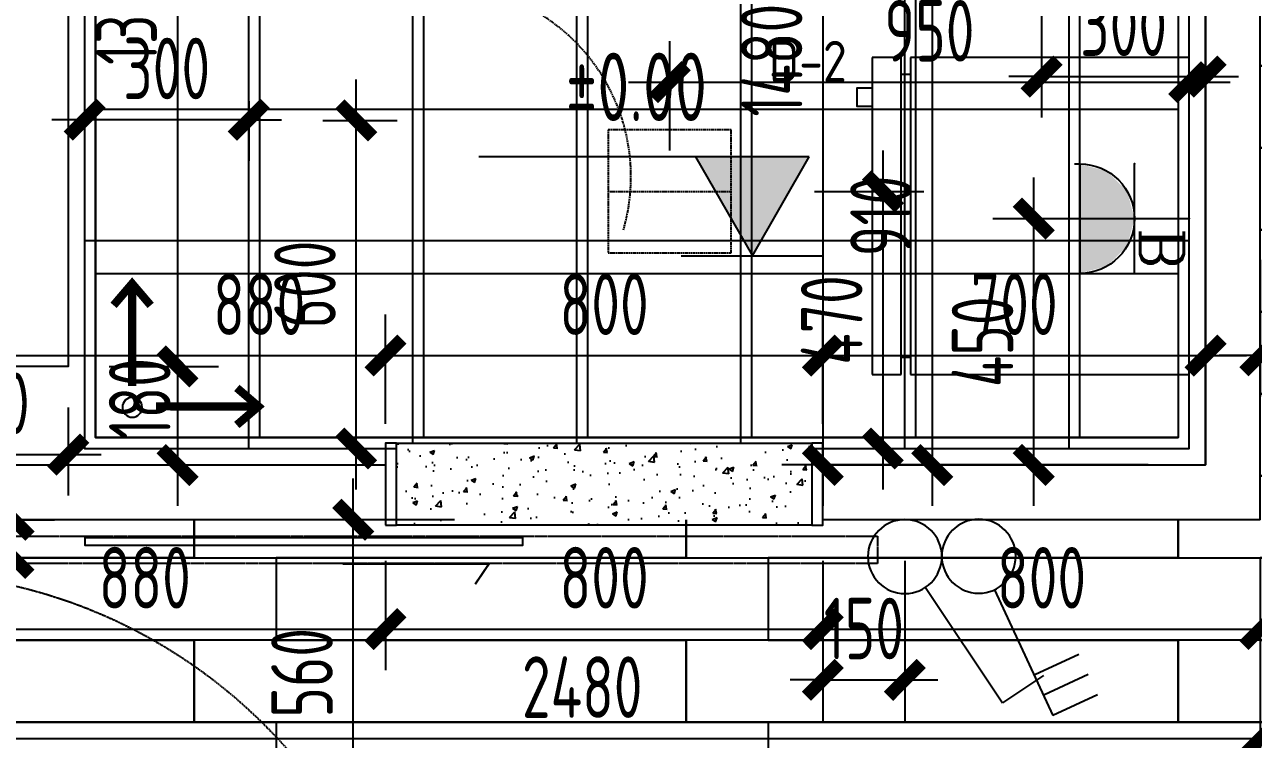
# Model space of a CAD drawing. Header units: millimetres. Extents: x 101598 to 258742, y -131098 to 15111.
# Drawn here: x 243435 to 245683, y -90212 to -88905 of the extents above; entities that cross this region are included whole.
import ezdxf
from ezdxf.enums import TextEntityAlignment as Align
from ezdxf.xclip import XClip

# ---------------------------------------------------------------- set-up
doc = ezdxf.new("R2010")
doc.units = ezdxf.units.MM
doc.header["$LTSCALE"] = 10
doc.header["$XCLIPFRAME"] = 2
for name, pattern in [('134H户型$0$DASH', [0.35, 0.25, -0.1]), ('DASH', [0.35, 0.25, -0.1]), ('HIDDEN2', [0.1875, 0.125, -0.0625])]:
    doc.linetypes.add(name, pattern=pattern)
doc.layers.get('DEFPOINTS').update_dxf_attribs({"color": 251})
for name, color, linetype in [('Z-C天-CEIL', 1, 'Continuous'), ('Z-C天-CEILITE', 2, 'DASH'), ('Z-C天-LITEDIM', 1, 'Continuous'), ('Z-E平-EQUIP-动力', 3, 'Continuous'), ('Z-E平-EQUIP-动力DIM', 1, 'Continuous'), ('Z-E平-EQUIP-照明', 3, 'Continuous'), ('Z-E平-EQUIP-照明DIM', 1, 'Continuous'), ('Z-E平-EQUIP-照明开关', 3, 'Continuous'), ('Z-F平-FLOOR2-HATCH', 8, 'Continuous'), ('Z-F平-FLOORDIM', 1, 'Continuous'), ('Z-P平-DOOR1', 2, 'Continuous'), ('Z-P平-FURN2', 2, 'Continuous'), ('Z-P平-WALL1', 5, 'Continuous'), ('Z-P平-WALL2', 2, 'Continuous'), ('Z-P平-WALLDIM', 1, 'Continuous'), ('家具', 8, 'Continuous')]:
    doc.layers.add(name, color=color, linetype=linetype)
doc.styles.add('_TCH_LABEL', font='COMPLEX', dxfattribs={"bigfont": 'GBCBIG'})
doc.styles.add('F-MARK', font='', dxfattribs={"width": 0.8})
doc.styles.add('MD(BLIP)', font='ARCHSTYL.SHX', dxfattribs={"bigfont": 'hza.shx'})
doc.styles.add('MD(DimT)', font='ARCHS.SHX', dxfattribs={"width": 0.8, "bigfont": 'hza.shx'})
doc.styles.add('MD(DimT)2', font='ARCHS.SHX', dxfattribs={"width": 0.8, "bigfont": 'hza.shx'})
doc.styles.get('F-MARK').set_extended_font_data('Century Gothic')
doc.dimstyles.new('MD-DIM_75', dxfattribs={"dimscale": 75, "dimtxt": 1.5, "dimasz": 0.8, "dimexe": 1, "dimexo": 1, "dimgap": 0.5, "dimtad": 1, "dimdec": 0, "dimzin": 0, "dimdsep": 46, "dimtxsty": 'MD(DimT)', "dimblk": 'ARCHTICK', "dimcen": 0.09, "dimdle": 1, "dimclrd": 1, "dimclre": 1, "dimclrt": 2, "dimadec": 0, "dimazin": 0, "dimtfac": 1, "dimtdec": 0, "dimtix": 1, "dimtmove": 2, "dimatfit": 3, "dimldrblk": 'ARCHTICK', "dimfxl": 8, "dimfxlon": 1, "dimtolj": 1, "dimtzin": 0, "dimarcsym": 0})

# ---------------------------------------------------------------- blocks, each defined once
blk = doc.blocks.new('_ArchTick')
at = {"color": 0, "linetype": 'ByBlock', "const_width": 0.4}
blk.add_lwpolyline([(-0.5, -0.5), (0.5, 0.5)], dxfattribs=at)
blk = doc.blocks.new('*D179')
at = {"layer": 'DEFPOINTS', "color": 0, "transparency": 16777216}
for p in [(243515.2, -88230.1), (243515.2, -89530.1), (243715.2, -89530.1)]:
    blk.add_point(p, dxfattribs=at)
at = {"layer": 'Z-P平-WALLDIM', "color": 1, "lineweight": -2, "transparency": 16777216}
for p, q in [((243715.2, -88155.1), (243715.2, -89605.1)), ((243590.2, -88230.1), (243790.2, -88230.1)), ((243590.2, -89530.1), (243790.2, -89530.1))]:
    blk.add_line(p, q, dxfattribs=at)
at = {"layer": 'Z-P平-WALLDIM', "color": 1, "lineweight": -2, "transparency": 16777216, "xscale": 60, "yscale": 60, "zscale": 60}
for p, rotation in [((243715.2, -88230.1), 90), ((243715.2, -89530.1), 270)]:
    blk.add_blockref('_ArchTick', p, dxfattribs=dict(at, rotation=rotation))
at = {"layer": 'Z-P平-WALLDIM', "color": 2, "transparency": 16777216, "insert": (243621.5, -88880.1), "char_height": 112.5, "attachment_point": 5, "rotation": 90, "style": 'MD(DimT)'}
blk.add_mtext('\\A1;1300', dxfattribs=at)
blk = doc.blocks.new('*D180')
at = {"layer": 'DEFPOINTS', "color": 0, "transparency": 16777216}
for p in [(243515.2, -89530.1), (243515.2, -89710.1), (243715.2, -89710.1)]:
    blk.add_point(p, dxfattribs=at)
at = {"layer": 'Z-P平-WALLDIM', "color": 1, "lineweight": -2, "transparency": 16777216}
for p, q in [((243715.2, -89455.1), (243715.2, -89785.1)), ((243590.2, -89530.1), (243790.2, -89530.1)), ((243590.2, -89710.1), (243790.2, -89710.1))]:
    blk.add_line(p, q, dxfattribs=at)
at = {"layer": 'Z-P平-WALLDIM', "color": 1, "lineweight": -2, "transparency": 16777216, "xscale": 60, "yscale": 60, "zscale": 60}
for p, rotation in [((243715.2, -89530.1), 90), ((243715.2, -89710.1), 270)]:
    blk.add_blockref('_ArchTick', p, dxfattribs=dict(at, rotation=rotation))
at = {"layer": 'Z-P平-WALLDIM', "color": 2, "transparency": 16777216, "insert": (243646.1, -89589), "char_height": 112.5, "attachment_point": 5, "rotation": 90, "style": 'MD(DimT)'}
blk.add_mtext('\\A1;180', dxfattribs=at)
blk = doc.blocks.new('*D181')
at = {"layer": 'DEFPOINTS', "color": 0, "transparency": 16777216}
for p in [(243215.2, -89530.1), (243515.2, -89530.1), (243515.2, -89691)]:
    blk.add_point(p, dxfattribs=at)
at = {"layer": 'Z-P平-WALLDIM', "color": 1, "lineweight": -2, "transparency": 16777216}
for p, q in [((243215.2, -89605.1), (243215.2, -89766)), ((243515.2, -89605.1), (243515.2, -89766)), ((243215.2, -89691), (243155.2, -89691)), ((243215.2, -89691), (243515.2, -89691)), ((243515.2, -89691), (243575.2, -89691))]:
    blk.add_line(p, q, dxfattribs=at)
at = {"layer": 'Z-P平-WALLDIM', "color": 1, "lineweight": -2, "transparency": 16777216, "xscale": 60, "yscale": 60, "zscale": 60}
blk.add_blockref('_ArchTick', (243215.2, -89691), dxfattribs=at)
at = {"layer": 'Z-P平-WALLDIM', "color": 1, "lineweight": -2, "transparency": 16777216, "xscale": 60, "yscale": 60, "zscale": 60, "rotation": 180}
blk.add_blockref('_ArchTick', (243515.2, -89691), dxfattribs=at)
at = {"layer": 'Z-P平-WALLDIM', "color": 2, "transparency": 16777216, "insert": (243365.2, -89597.3), "char_height": 112.5, "attachment_point": 5, "style": 'MD(DimT)'}
blk.add_mtext('\\A1;300', dxfattribs=at)
blk = doc.blocks.new('*D182')
at = {"layer": 'DEFPOINTS', "color": 0, "transparency": 16777216}
for p in [(244095.4, -89510.1), (243215.2, -89710.1), (244095.4, -89710.1)]:
    blk.add_point(p, dxfattribs=at)
at = {"layer": 'Z-P平-WALLDIM', "color": 1, "lineweight": -2, "transparency": 16777216}
for p, q in [((243215.2, -89635.1), (243215.2, -89435.1)), ((244095.4, -89635.1), (244095.4, -89435.1)), ((243140.2, -89510.1), (244170.4, -89510.1))]:
    blk.add_line(p, q, dxfattribs=at)
at = {"layer": 'Z-P平-WALLDIM', "color": 1, "lineweight": -2, "transparency": 16777216, "xscale": 60, "yscale": 60, "zscale": 60, "rotation": 180}
blk.add_blockref('_ArchTick', (243215.2, -89510.1), dxfattribs=at)
at = {"layer": 'Z-P平-WALLDIM', "color": 1, "lineweight": -2, "transparency": 16777216, "xscale": 60, "yscale": 60, "zscale": 60}
blk.add_blockref('_ArchTick', (244095.4, -89510.1), dxfattribs=at)
at = {"layer": 'Z-P平-WALLDIM', "color": 2, "transparency": 16777216, "insert": (243864.5, -89416.3), "char_height": 112.5, "attachment_point": 5, "style": 'MD(DimT)'}
blk.add_mtext('\\A1;880', dxfattribs=at)
blk = doc.blocks.new('*D183')
at = {"layer": 'DEFPOINTS', "color": 0, "transparency": 16777216}
for p in [(244895.4, -89510.1), (244095.4, -89710.1), (244895.4, -89710.1)]:
    blk.add_point(p, dxfattribs=at)
at = {"layer": 'Z-P平-WALLDIM', "color": 1, "lineweight": -2, "transparency": 16777216}
for p, q in [((244095.4, -89635.1), (244095.4, -89435.1)), ((244895.4, -89635.1), (244895.4, -89435.1)), ((244020.4, -89510.1), (244970.4, -89510.1))]:
    blk.add_line(p, q, dxfattribs=at)
at = {"layer": 'Z-P平-WALLDIM', "color": 1, "lineweight": -2, "transparency": 16777216, "xscale": 60, "yscale": 60, "zscale": 60, "rotation": 180}
blk.add_blockref('_ArchTick', (244095.4, -89510.1), dxfattribs=at)
at = {"layer": 'Z-P平-WALLDIM', "color": 1, "lineweight": -2, "transparency": 16777216, "xscale": 60, "yscale": 60, "zscale": 60}
blk.add_blockref('_ArchTick', (244895.4, -89510.1), dxfattribs=at)
at = {"layer": 'Z-P平-WALLDIM', "color": 2, "transparency": 16777216, "insert": (244495.4, -89416.3), "char_height": 112.5, "attachment_point": 5, "style": 'MD(DimT)'}
blk.add_mtext('\\A1;800', dxfattribs=at)
blk = doc.blocks.new('*D184')
at = {"layer": 'DEFPOINTS', "color": 0, "transparency": 16777216}
for p in [(245595.4, -89510.1), (244895.4, -89710.1), (245595.4, -89710.1)]:
    blk.add_point(p, dxfattribs=at)
at = {"layer": 'Z-P平-WALLDIM', "color": 1, "lineweight": -2, "transparency": 16777216}
for p, q in [((244895.4, -89635.1), (244895.4, -89435.1)), ((245595.4, -89635.1), (245595.4, -89435.1)), ((244820.4, -89510.1), (245670.4, -89510.1))]:
    blk.add_line(p, q, dxfattribs=at)
at = {"layer": 'Z-P平-WALLDIM', "color": 1, "lineweight": -2, "transparency": 16777216, "xscale": 60, "yscale": 60, "zscale": 60, "rotation": 180}
blk.add_blockref('_ArchTick', (244895.4, -89510.1), dxfattribs=at)
at = {"layer": 'Z-P平-WALLDIM', "color": 1, "lineweight": -2, "transparency": 16777216, "xscale": 60, "yscale": 60, "zscale": 60}
blk.add_blockref('_ArchTick', (245595.4, -89510.1), dxfattribs=at)
at = {"layer": 'Z-P平-WALLDIM', "color": 2, "transparency": 16777216, "insert": (245245.4, -89416.3), "char_height": 112.5, "attachment_point": 5, "style": 'MD(DimT)'}
blk.add_mtext('\\A1;700', dxfattribs=at)
blk = doc.blocks.new('*D186')
at = {"layer": 'DEFPOINTS', "color": 0, "transparency": 16777216}
for p in [(245295.4, -88800.1), (245095.4, -89710.1), (245295.4, -89710.1)]:
    blk.add_point(p, dxfattribs=at)
at = {"layer": 'Z-P平-WALLDIM', "color": 1, "lineweight": -2, "transparency": 16777216}
for p, q in [((245095.4, -88725.1), (245095.4, -89785.1)), ((245220.4, -88800.1), (245020.4, -88800.1)), ((245220.4, -89710.1), (245020.4, -89710.1))]:
    blk.add_line(p, q, dxfattribs=at)
at = {"layer": 'Z-P平-WALLDIM', "color": 1, "lineweight": -2, "transparency": 16777216, "xscale": 60, "yscale": 60, "zscale": 60}
for p, rotation in [((245095.4, -88800.1), 90), ((245095.4, -89710.1), 270)]:
    blk.add_blockref('_ArchTick', p, dxfattribs=dict(at, rotation=rotation))
at = {"layer": 'Z-P平-WALLDIM', "color": 2, "transparency": 16777216, "insert": (245001.7, -89255.1), "char_height": 112.5, "attachment_point": 5, "rotation": 90, "style": 'MD(DimT)'}
blk.add_mtext('\\A1;910', dxfattribs=at)
blk = doc.blocks.new('*D187')
at = {"layer": 'DEFPOINTS', "color": 0, "transparency": 16777216}
for p in [(245095.4, -88230.1), (244895.4, -89710.1), (245095.4, -89710.1)]:
    blk.add_point(p, dxfattribs=at)
at = {"layer": 'Z-P平-WALLDIM', "color": 1, "lineweight": -2, "transparency": 16777216}
for p, q in [((244895.4, -88155.1), (244895.4, -89785.1)), ((245020.4, -88230.1), (244820.4, -88230.1)), ((245020.4, -89710.1), (244820.4, -89710.1))]:
    blk.add_line(p, q, dxfattribs=at)
at = {"layer": 'Z-P平-WALLDIM', "color": 1, "lineweight": -2, "transparency": 16777216, "xscale": 60, "yscale": 60, "zscale": 60}
for p, rotation in [((244895.4, -88230.1), 90), ((244895.4, -89710.1), 270)]:
    blk.add_blockref('_ArchTick', p, dxfattribs=dict(at, rotation=rotation))
at = {"layer": 'Z-P平-WALLDIM', "color": 2, "transparency": 16777216, "insert": (244801.7, -88970.1), "char_height": 112.5, "attachment_point": 5, "rotation": 90, "style": 'MD(DimT)'}
blk.add_mtext('\\A1;1480', dxfattribs=at)
blk = doc.blocks.new('*D188')
at = {"layer": 'DEFPOINTS', "color": 0, "transparency": 16777216}
for p in [(245295.4, -88800.1), (245595.4, -88800.1), (245595.4, -89000.1)]:
    blk.add_point(p, dxfattribs=at)
at = {"layer": 'Z-P平-WALLDIM', "color": 1, "lineweight": -2, "transparency": 16777216}
for p, q in [((245295.4, -88875.1), (245295.4, -89075.1)), ((245595.4, -88875.1), (245595.4, -89075.1)), ((245295.4, -89000.1), (245235.4, -89000.1)), ((245295.4, -89000.1), (245595.4, -89000.1)), ((245595.4, -89000.1), (245655.4, -89000.1))]:
    blk.add_line(p, q, dxfattribs=at)
at = {"layer": 'Z-P平-WALLDIM', "color": 1, "lineweight": -2, "transparency": 16777216, "xscale": 60, "yscale": 60, "zscale": 60}
blk.add_blockref('_ArchTick', (245295.4, -89000.1), dxfattribs=at)
at = {"layer": 'Z-P平-WALLDIM', "color": 1, "lineweight": -2, "transparency": 16777216, "xscale": 60, "yscale": 60, "zscale": 60, "rotation": 180}
blk.add_blockref('_ArchTick', (245595.4, -89000.1), dxfattribs=at)
at = {"layer": 'Z-P平-WALLDIM', "color": 2, "transparency": 16777216, "insert": (245445.4, -88906.3), "char_height": 112.5, "attachment_point": 5, "style": 'MD(DimT)'}
blk.add_mtext('\\A1;300', dxfattribs=at)
blk = doc.blocks.new('*D189')
at = {"layer": 'DEFPOINTS', "color": 0, "transparency": 16777216}
for p in [(243215.2, -89810.1), (244095.4, -89810.1), (244095.4, -90010.1)]:
    blk.add_point(p, dxfattribs=at)
at = {"layer": 'Z-P平-WALLDIM', "color": 1, "lineweight": -2, "transparency": 16777216}
for p, q in [((243215.2, -89885.1), (243215.2, -90085.1)), ((244095.4, -89885.1), (244095.4, -90085.1)), ((243140.2, -90010.1), (244170.4, -90010.1))]:
    blk.add_line(p, q, dxfattribs=at)
at = {"layer": 'Z-P平-WALLDIM', "color": 1, "lineweight": -2, "transparency": 16777216, "xscale": 60, "yscale": 60, "zscale": 60, "rotation": 180}
blk.add_blockref('_ArchTick', (243215.2, -90010.1), dxfattribs=at)
at = {"layer": 'Z-P平-WALLDIM', "color": 1, "lineweight": -2, "transparency": 16777216, "xscale": 60, "yscale": 60, "zscale": 60}
blk.add_blockref('_ArchTick', (244095.4, -90010.1), dxfattribs=at)
at = {"layer": 'Z-P平-WALLDIM', "color": 2, "transparency": 16777216, "insert": (243655.3, -89916.3), "char_height": 112.5, "attachment_point": 5, "style": 'MD(DimT)'}
blk.add_mtext('\\A1;880', dxfattribs=at)
blk = doc.blocks.new('*D190')
at = {"layer": 'DEFPOINTS', "color": 0, "transparency": 16777216}
for p in [(244095.4, -89810.1), (244895.4, -89810.1), (244895.4, -90010.1)]:
    blk.add_point(p, dxfattribs=at)
at = {"layer": 'Z-P平-WALLDIM', "color": 1, "lineweight": -2, "transparency": 16777216}
for p, q in [((244095.4, -89885.1), (244095.4, -90085.1)), ((244895.4, -89885.1), (244895.4, -90085.1)), ((244020.4, -90010.1), (244970.4, -90010.1))]:
    blk.add_line(p, q, dxfattribs=at)
at = {"layer": 'Z-P平-WALLDIM', "color": 1, "lineweight": -2, "transparency": 16777216, "xscale": 60, "yscale": 60, "zscale": 60, "rotation": 180}
blk.add_blockref('_ArchTick', (244095.4, -90010.1), dxfattribs=at)
at = {"layer": 'Z-P平-WALLDIM', "color": 1, "lineweight": -2, "transparency": 16777216, "xscale": 60, "yscale": 60, "zscale": 60}
blk.add_blockref('_ArchTick', (244895.4, -90010.1), dxfattribs=at)
at = {"layer": 'Z-P平-WALLDIM', "color": 2, "transparency": 16777216, "insert": (244495.4, -89916.3), "char_height": 112.5, "attachment_point": 5, "style": 'MD(DimT)'}
blk.add_mtext('\\A1;800', dxfattribs=at)
blk = doc.blocks.new('*D191')
at = {"layer": 'DEFPOINTS', "color": 0, "transparency": 16777216}
for p in [(244895.4, -89810.1), (245695.4, -89810.1), (245695.4, -90010.1)]:
    blk.add_point(p, dxfattribs=at)
at = {"layer": 'Z-P平-WALLDIM', "color": 1, "lineweight": -2, "transparency": 16777216}
for p, q in [((244895.4, -89885.1), (244895.4, -90085.1)), ((245695.4, -89885.1), (245695.4, -90085.1)), ((244820.4, -90010.1), (245770.4, -90010.1))]:
    blk.add_line(p, q, dxfattribs=at)
at = {"layer": 'Z-P平-WALLDIM', "color": 1, "lineweight": -2, "transparency": 16777216, "xscale": 60, "yscale": 60, "zscale": 60, "rotation": 180}
blk.add_blockref('_ArchTick', (244895.4, -90010.1), dxfattribs=at)
at = {"layer": 'Z-P平-WALLDIM', "color": 1, "lineweight": -2, "transparency": 16777216, "xscale": 60, "yscale": 60, "zscale": 60}
blk.add_blockref('_ArchTick', (245695.4, -90010.1), dxfattribs=at)
at = {"layer": 'Z-P平-WALLDIM', "color": 2, "transparency": 16777216, "insert": (245295.4, -89916.3), "char_height": 112.5, "attachment_point": 5, "style": 'MD(DimT)'}
blk.add_mtext('\\A1;800', dxfattribs=at)
blk = doc.blocks.new('*D192')
at = {"layer": 'DEFPOINTS', "color": 0, "transparency": 16777216}
for p in [(243215.2, -90010.1), (245695.4, -90010.1), (245695.4, -90210.1)]:
    blk.add_point(p, dxfattribs=at)
at = {"layer": 'Z-P平-WALLDIM', "color": 1, "lineweight": -2, "transparency": 16777216}
for p, q in [((243215.2, -90085.1), (243215.2, -90285.1)), ((245695.4, -90085.1), (245695.4, -90285.1)), ((243140.2, -90210.1), (245770.4, -90210.1))]:
    blk.add_line(p, q, dxfattribs=at)
at = {"layer": 'Z-P平-WALLDIM', "color": 1, "lineweight": -2, "transparency": 16777216, "xscale": 60, "yscale": 60, "zscale": 60, "rotation": 180}
blk.add_blockref('_ArchTick', (243215.2, -90210.1), dxfattribs=at)
at = {"layer": 'Z-P平-WALLDIM', "color": 1, "lineweight": -2, "transparency": 16777216, "xscale": 60, "yscale": 60, "zscale": 60}
blk.add_blockref('_ArchTick', (245695.4, -90210.1), dxfattribs=at)
at = {"layer": 'Z-P平-WALLDIM', "color": 2, "transparency": 16777216, "insert": (244455.3, -90116.3), "char_height": 112.5, "attachment_point": 5, "style": 'MD(DimT)'}
blk.add_mtext('\\A1;2480', dxfattribs=at)
blk = doc.blocks.new('*D199')
at = {"layer": 'DEFPOINTS', "color": 0, "transparency": 16777216}
for p in [(243215.2, -89810.1), (243215.2, -89880.1), (243415.2, -89880.1)]:
    blk.add_point(p, dxfattribs=at)
at = {"layer": 'Z-P平-WALLDIM', "color": 1, "lineweight": -2, "transparency": 16777216}
for p, q in [((243415.2, -89810.1), (243415.2, -89750.1)), ((243290.2, -89810.1), (243490.2, -89810.1)), ((243415.2, -89810.1), (243415.2, -89880.1)), ((243290.2, -89880.1), (243490.2, -89880.1)), ((243415.2, -89880.1), (243415.2, -89940.1))]:
    blk.add_line(p, q, dxfattribs=at)
at = {"layer": 'Z-P平-WALLDIM', "color": 1, "lineweight": -2, "transparency": 16777216, "xscale": 60, "yscale": 60, "zscale": 60}
for p, rotation in [((243415.2, -89810.1), 270), ((243415.2, -89880.1), 90)]:
    blk.add_blockref('_ArchTick', p, dxfattribs=dict(at, rotation=rotation))
at = {"layer": 'Z-P平-WALLDIM', "color": 2, "transparency": 16777216, "insert": (243319.2, -89907), "char_height": 112.5, "attachment_point": 5, "rotation": 90, "style": 'MD(DimT)'}
blk.add_mtext('\\A1;70', dxfattribs=at)
blk = doc.blocks.new('*D200')
at = {"layer": 'DEFPOINTS', "color": 0, "transparency": 16777216}
for p in [(243215.2, -89880.1), (243215.2, -90880.1), (243415.2, -90880.1)]:
    blk.add_point(p, dxfattribs=at)
at = {"layer": 'Z-P平-WALLDIM', "color": 1, "lineweight": -2, "transparency": 16777216}
for p, q in [((243415.2, -89805.1), (243415.2, -90955.1)), ((243290.2, -89880.1), (243490.2, -89880.1)), ((243290.2, -90880.1), (243490.2, -90880.1))]:
    blk.add_line(p, q, dxfattribs=at)
at = {"layer": 'Z-P平-WALLDIM', "color": 1, "lineweight": -2, "transparency": 16777216, "xscale": 60, "yscale": 60, "zscale": 60}
for p, rotation in [((243415.2, -89880.1), 90), ((243415.2, -90880.1), 270)]:
    blk.add_blockref('_ArchTick', p, dxfattribs=dict(at, rotation=rotation))
at = {"layer": 'Z-P平-WALLDIM', "color": 2, "transparency": 16777216, "insert": (243321.5, -90380.1), "char_height": 112.5, "attachment_point": 5, "rotation": 90, "style": 'MD(DimT)'}
blk.add_mtext('\\A1;1000', dxfattribs=at)
blk = doc.blocks.new('A$C15CC0D62')
at = {"color": 3, "const_width": 15}
for points in [[(73.5, 231.1), (39.6, 270.7), (5.7, 231)], [(39.7, 83.5), (39.6, 270.7)], [(224.5, 5.7), (264.1, 39.6), (224.4, 73.5)], [(76.9, 39.6), (264.1, 39.6)]]:
    blk.add_lwpolyline(points, dxfattribs=at)
at = {"color": 3}
blk.add_circle((38, 39.8), 18.1, dxfattribs=at)
blk = doc.blocks.new('MD标高符号')
blk.add_hatch(color=256).paths.add_polyline_path([(1.389, 2.406), (-1.389, 2.406), (0, 0)])
blk.add_line((-1.736, 0), (1.736, 0))
blk.add_lwpolyline([(1.389, 2.406), (-6.67, 2.406)])
blk.add_lwpolyline([(1.389, 2.406), (-1.389, 2.406), (0, 0)], close=True)
at = {"style": 'F-MARK', "width": 0.8}
blk.add_attdef('LEVEL', text='', height=2.5, dxfattribs=at).set_placement((0, 3.285), align=Align.CENTER)
blk = doc.blocks.new('*D242')
at = {"layer": 'DEFPOINTS', "color": 0, "transparency": 16777216}
for p in [(243905.7, -89080.1), (244041.9, -89080.1), (243905.7, -89680.1)]:
    blk.add_point(p, dxfattribs=at)
at = {"layer": 'Z-F平-FLOORDIM', "color": 1, "lineweight": -2, "transparency": 16777216}
for p, q in [((244041.9, -89755.1), (244041.9, -89005.1)), ((243980.7, -89080.1), (244116.9, -89080.1)), ((243980.7, -89680.1), (244116.9, -89680.1))]:
    blk.add_line(p, q, dxfattribs=at)
at = {"layer": 'Z-F平-FLOORDIM', "color": 1, "lineweight": -2, "transparency": 16777216, "xscale": 60, "yscale": 60, "zscale": 60}
for p, rotation in [((244041.9, -89080.1), 90), ((244041.9, -89680.1), 270)]:
    blk.add_blockref('_ArchTick', p, dxfattribs=dict(at, rotation=rotation))
at = {"layer": 'Z-F平-FLOORDIM', "color": 2, "transparency": 16777216, "insert": (243948.2, -89380.1), "char_height": 112.5, "attachment_point": 5, "rotation": 90, "style": 'MD(DimT)'}
blk.add_mtext('\\A1;600', dxfattribs=at)
blk = doc.blocks.new('*D243')
at = {"layer": 'DEFPOINTS', "color": 0, "transparency": 16777216}
for p in [(243545.2, -88970.1), (243845.3, -88970.1), (243545.2, -89078.9)]:
    blk.add_point(p, dxfattribs=at)
at = {"layer": 'Z-F平-FLOORDIM', "color": 1, "lineweight": -2, "transparency": 16777216}
for p, q in [((243545.2, -89045.1), (243545.2, -89153.9)), ((243845.3, -89045.1), (243845.3, -89153.9)), ((243545.2, -89078.9), (243485.2, -89078.9)), ((243845.3, -89078.9), (243545.2, -89078.9)), ((243845.3, -89078.9), (243905.3, -89078.9))]:
    blk.add_line(p, q, dxfattribs=at)
at = {"layer": 'Z-F平-FLOORDIM', "color": 1, "lineweight": -2, "transparency": 16777216, "xscale": 60, "yscale": 60, "zscale": 60}
blk.add_blockref('_ArchTick', (243545.2, -89078.9), dxfattribs=at)
at = {"layer": 'Z-F平-FLOORDIM', "color": 1, "lineweight": -2, "transparency": 16777216, "xscale": 60, "yscale": 60, "zscale": 60, "rotation": 180}
blk.add_blockref('_ArchTick', (243845.3, -89078.9), dxfattribs=at)
at = {"layer": 'Z-F平-FLOORDIM', "color": 2, "transparency": 16777216, "insert": (243695.3, -88985.2), "char_height": 112.5, "attachment_point": 5, "style": 'MD(DimT)'}
blk.add_mtext('\\A1;300', dxfattribs=at)
blk = doc.blocks.new('*D248')
at = {"layer": 'DEFPOINTS', "color": 0, "transparency": 16777216}
for p in [(245565.4, -89010.1), (244615.2, -89210), (245565.4, -89380.1)]:
    blk.add_point(p, dxfattribs=at)
at = {"layer": 'Z-C天-LITEDIM', "color": 1, "lineweight": -2, "transparency": 16777216}
for p, q in [((244615.2, -89135), (244615.2, -88935.1)), ((245565.4, -89305.1), (245565.4, -88935.1)), ((244540.2, -89010.1), (245640.4, -89010.1))]:
    blk.add_line(p, q, dxfattribs=at)
at = {"layer": 'Z-C天-LITEDIM', "color": 1, "lineweight": -2, "transparency": 16777216, "xscale": 60, "yscale": 60, "zscale": 60, "rotation": 180}
blk.add_blockref('_ArchTick', (244615.2, -89010.1), dxfattribs=at)
at = {"layer": 'Z-C天-LITEDIM', "color": 1, "lineweight": -2, "transparency": 16777216, "xscale": 60, "yscale": 60, "zscale": 60}
blk.add_blockref('_ArchTick', (245565.4, -89010.1), dxfattribs=at)
at = {"layer": 'Z-C天-LITEDIM', "color": 2, "transparency": 16777216, "insert": (245090.3, -88916.3), "char_height": 112.5, "attachment_point": 5, "style": 'MD(DimT)'}
blk.add_mtext('\\A1;950', dxfattribs=at)
blk = doc.blocks.new('*D249')
at = {"layer": 'DEFPOINTS', "color": 0, "transparency": 16777216}
for p in [(244805.2, -89210.1), (244805.2, -89680.1), (245005.2, -89680.1)]:
    blk.add_point(p, dxfattribs=at)
at = {"layer": 'Z-C天-LITEDIM', "color": 1, "lineweight": -2, "transparency": 16777216}
for p, q in [((245005.2, -89135.1), (245005.2, -89755.1)), ((244880.2, -89210.1), (245080.2, -89210.1)), ((244880.2, -89680.1), (245080.2, -89680.1))]:
    blk.add_line(p, q, dxfattribs=at)
at = {"layer": 'Z-C天-LITEDIM', "color": 1, "lineweight": -2, "transparency": 16777216, "xscale": 60, "yscale": 60, "zscale": 60}
for p, rotation in [((245005.2, -89210.1), 90), ((245005.2, -89680.1), 270)]:
    blk.add_blockref('_ArchTick', p, dxfattribs=dict(at, rotation=rotation))
at = {"layer": 'Z-C天-LITEDIM', "color": 2, "transparency": 16777216, "insert": (244911.5, -89445.1), "char_height": 112.5, "attachment_point": 5, "rotation": 90, "style": 'MD(DimT)'}
blk.add_mtext('\\A1;470', dxfattribs=at)
blk = doc.blocks.new('*D258')
at = {"layer": 'DEFPOINTS', "color": 0, "transparency": 16777216}
for p in [(245281.1, -89259.8), (245565.4, -89259.8), (245565.4, -89710.1)]:
    blk.add_point(p, dxfattribs=at)
at = {"layer": 'Z-E平-EQUIP-动力DIM', "color": 1, "lineweight": -2, "transparency": 16777216}
for p, q in [((245281.1, -89785.1), (245281.1, -89184.8)), ((245490.4, -89259.8), (245206.1, -89259.8)), ((245490.4, -89710.1), (245206.1, -89710.1))]:
    blk.add_line(p, q, dxfattribs=at)
at = {"layer": 'Z-E平-EQUIP-动力DIM', "color": 1, "lineweight": -2, "transparency": 16777216, "xscale": 60, "yscale": 60, "zscale": 60}
for p, rotation in [((245281.1, -89259.8), 90), ((245281.1, -89710.1), 270)]:
    blk.add_blockref('_ArchTick', p, dxfattribs=dict(at, rotation=rotation))
at = {"layer": 'Z-E平-EQUIP-动力DIM', "color": 2, "transparency": 16777216, "insert": (245187.4, -89484.9), "char_height": 112.5, "attachment_point": 5, "rotation": 90, "style": 'MD(DimT)'}
blk.add_mtext('\\A1;450', dxfattribs=at)
blk = doc.blocks.new('插座墙身')
for p, q in [((-1.333, 2.8), (-1.333, 2.667)), ((1.333, 2.8), (1.333, 2.667)), ((-1.333, 2.667), (1.333, 2.667)), ((1.333, 1.333), (-1.333, 1.333)), ((0, 1.333), (0, 0))]:
    blk.add_line(p, q)
blk.add_arc((0, 2.667), 1.333, 180, 0)
for points in [[(1.155, 2), (-1.155, 2), (1.333, 2.667), (-1.333, 2.667)], [(0.667, 1.512), (-0.667, 1.512), (1.155, 2), (-1.155, 2)], [(0, 1.333), (0, 1.333), (0.667, 1.512), (-0.667, 1.512)]]:
    blk.add_solid(points)
at = {"layer": 'Z-E平-EQUIP-照明'}
for p in [(-1.333, 1.333), (1.333, 1.333), (0, 0)]:
    blk.add_point(p, dxfattribs=at)
at = {"layer": 'Z-E平-EQUIP-照明', "style": '_TCH_LABEL', "flags": 8}
blk.add_attdef('$TEXT$', text='', height=1.067, dxfattribs=at).set_placement((0.726, 0.667), align=Align.MIDDLE_CENTER)
at = {"layer": 'Z-E平-EQUIP-照明', "style": '_TCH_LABEL', "flags": 9}
blk.add_attdef('A', (0, 0), '', height=0.0000533, dxfattribs=at)
blk = doc.blocks.new('*U143')
at = {"layer": 'Z-E平-EQUIP-动力'}
ref = blk.add_blockref('插座墙身', (3837.457, 800.647), dxfattribs=dict(at, xscale=1.000025000625016, yscale=1.000025000625016, zscale=1.000025000625016))
ref.add_attrib('$TEXT$', 'B', dxfattribs={"layer": '0', "color": 2, "height": 1.067, "style": '_TCH_LABEL'}).set_placement((3838.183, 801.313), align=Align.MIDDLE_CENTER)
blk = doc.blocks.new('A$C5145194D')
at = {"linetype": 'Continuous'}
for p, q in [((10, 754.9), (10, 814)), ((13.3, 754.9), (13.3, 814)), ((46.1, 761.5), (46.1, 807.4)), ((46.1, 807.4), (50, 807.4)), ((93.9, 807.4), (90, 807.4)), ((93.9, 761.5), (93.9, 807.4)), ((126.7, 754.9), (126.7, 814)), ((130, 754.9), (130, 814)), ((140, 784.4), (0, 784.4)), ((46.1, 761.5), (50, 761.5)), ((93.9, 761.5), (90, 761.5))]:
    blk.add_line(p, q, dxfattribs=at)
blk.add_lwpolyline([(50, 0), (90, 0), (90, 903), (50, 903)], close=True)
at = {"color": 8, "linetype": 'HIDDEN2'}
blk.add_arc((44.4, -14.8), 918.9, 1.0146, 87.1563, dxfattribs=at)
at = {"linetype": 'Continuous'}
for centre, start, end in [((-56.8, 576.5), 65.3581, 74.2926), ((196.8, 576.5), 105.7074, 114.6419), ((-56.8, 992.4), 285.7074, 294.6419), ((196.8, 992.4), 245.3581, 254.2926)]:
    blk.add_arc(centre, 246.7, start, end, dxfattribs=at)
blk = doc.blocks.new('冰箱')
for p, q in [((-579.5, 527), (-579.5, 580)), ((-579.5, 580), (0, 580)), ((0, 580), (0, 527)), ((0, 527), (-579.5, 527)), ((-548.6, 509.6), (-548.6, 527)), ((-30.9, 509.6), (-30.9, 527)), ((-579.5, 0), (-579.5, 509.6)), ((-579.5, 509.6), (0, 509.6)), ((0, 509.6), (0, 0)), ((0, 0), (-579.5, 0))]:
    blk.add_line(p, q)
blk.add_lwpolyline([(-489.8, 580), (-489.8, 607.1), (-524.3, 607.1), (-524.3, 580)], close=True)
blk = doc.blocks.new('134H户型$0$sanliandankongqiaoban')
at = {"color": 3}
for p, q in [((0.746, 0.506), (3.545, 2.404)), ((4.22, 1.409), (3.545, 2.404)), ((3.77, 1.104), (3.107, 2.081)), ((3.321, 0.799), (2.658, 1.777))]:
    blk.add_line(p, q, dxfattribs=at)
blk.add_circle((0, 0), 0.902, dxfattribs=at)
blk.add_circle((0, 0), 0.902, dxfattribs=at)
blk = doc.blocks.new('*U316')
at = {"color": 2}
blk.add_blockref('134H户型$0$sanliandankongqiaoban', (0, 0), dxfattribs=at)
blk = doc.blocks.new('*D319')
at = {"layer": 'DEFPOINTS', "color": 0, "transparency": 16777216}
for p in [(244895.4, -89810.1), (245045.4, -89810.1), (245045.4, -90102.9, 0)]:
    blk.add_point(p, dxfattribs=at)
at = {"layer": 'Z-E平-EQUIP-照明DIM', "color": 1, "lineweight": -2, "transparency": 16777216}
for p, q in [((244895.4, -89885.1, 0), (244895.4, -90177.9, 0)), ((245045.4, -89885.1, 0), (245045.4, -90177.9, 0)), ((244895.4, -90102.9, 0), (244835.4, -90102.9, 0)), ((244895.4, -90102.9, 0), (245045.4, -90102.9, 0)), ((245045.4, -90102.9, 0), (245105.4, -90102.9, 0))]:
    blk.add_line(p, q, dxfattribs=at)
at = {"layer": 'Z-E平-EQUIP-照明DIM', "color": 1, "lineweight": -2, "transparency": 16777216, "xscale": 60, "yscale": 60, "zscale": 60}
blk.add_blockref('_ArchTick', (244895.4, -90102.9, 0), dxfattribs=at)
at = {"layer": 'Z-E平-EQUIP-照明DIM', "color": 1, "lineweight": -2, "transparency": 16777216, "xscale": 60, "yscale": 60, "zscale": 60, "rotation": 180}
blk.add_blockref('_ArchTick', (245045.4, -90102.9, 0), dxfattribs=at)
at = {"layer": 'Z-E平-EQUIP-照明DIM', "color": 2, "transparency": 16777216, "insert": (244970.4, -90009.1, 0), "char_height": 112.5, "attachment_point": 5, "style": 'MD(DimT)'}
blk.add_mtext('\\A1;150', dxfattribs=at)
blk = doc.blocks.new('134H户型$0$danliandankongqiaoban')
at = {"color": 3}
for p in [(0.746, 0.506), (4.22, 1.409)]:
    blk.add_line(p, (3.545, 2.404), dxfattribs=at)
blk.add_circle((0, 0), 0.902, dxfattribs=at)
blk = doc.blocks.new('*U266')
at = {"color": 2}
blk.add_blockref('134H户型$0$danliandankongqiaoban', (0, 0), dxfattribs=at)
blk = doc.blocks.new('A$C076F60D2')
at = {"color": 8}
blk.add_line((600, -150), (600, 0), dxfattribs=at)
for points in [[(0, -900), (150, -900), (150, 0), (0, 0)], [(300, -900), (450, -900), (450, 0), (300, 0)]]:
    blk.add_lwpolyline(points, close=True, dxfattribs=at)
for points in [[(300, -900), (300, -150), (150, -150), (150, -900)], [(600, -900), (600, -150), (450, -150), (450, -900)]]:
    blk.add_lwpolyline(points, dxfattribs=at)
blk = doc.blocks.new('A$C57FE0F12')
at = {"color": 8}
for p, q in [((5530.4, 500), (5380.4, 500)), ((6430.4, 500), (6280.4, 500)), ((7330.4, 500), (7180.4, 500))]:
    blk.add_line(p, q, dxfattribs=at)
for points in [[(8080.4, 1700), (8080.4, 1850), (7180.4, 1850), (7180.4, 1700)], [(8080.4, 1400), (8080.4, 1550), (7180.4, 1550), (7180.4, 1400)], [(8080.4, 1100), (8080.4, 1250), (7180.4, 1250), (7180.4, 1100)], [(5380.4, 800), (5380.4, 950), (4480.4, 950), (4480.4, 800)], [(6280.4, 800), (6280.4, 950), (5380.4, 950), (5380.4, 800)], [(7180.4, 800), (7180.4, 950), (6280.4, 950), (6280.4, 800)], [(8080.4, 800), (8080.4, 950), (7180.4, 950), (7180.4, 800)], [(5380.4, 500), (5380.4, 650), (4480.4, 650), (4480.4, 500)], [(6280.4, 500), (6280.4, 650), (5380.4, 650), (5380.4, 500)], [(7180.4, 500), (7180.4, 650), (6280.4, 650), (6280.4, 500)], [(8080.4, 500), (8080.4, 650), (7180.4, 650), (7180.4, 500)]]:
    blk.add_lwpolyline(points, close=True, dxfattribs=at)
for points in [[(5380.4, 800), (4630.4, 800), (4630.4, 650), (5380.4, 650)], [(6280.4, 800), (5530.4, 800), (5530.4, 650), (6280.4, 650)], [(7180.4, 800), (6430.4, 800), (6430.4, 650), (7180.4, 650)], [(5380.4, 500), (4630.4, 500), (4630.4, 350), (5380.4, 350)], [(6280.4, 500), (5530.4, 500), (5530.4, 350), (6280.4, 350)], [(7180.4, 500), (6430.4, 500), (6430.4, 350), (7180.4, 350)]]:
    blk.add_lwpolyline(points, dxfattribs=at)
at = {"rotation": 90}
for p in [(7180.4, 1700), (7180.4, 1100), (4480.4, 500), (5380.4, 500), (6280.4, 500), (7180.4, 500), (4480.4, -100), (5380.4, -100), (6280.4, -100), (7180.4, -100)]:
    blk.add_blockref('A$C076F60D2', p, dxfattribs=at)
blk = doc.blocks.new('*D333')
at = {"layer": 'DEFPOINTS', "color": 0, "transparency": 16777216}
for p in [(245695.4, -89260), (246345.3, -89260, 0), (245695.4, -89509.7)]:
    blk.add_point(p, dxfattribs=at)
at = {"layer": 'Z-C天-LITEDIM', "color": 1, "lineweight": -2, "transparency": 16777216}
for p, q in [((245695.4, -89335), (245695.4, -89584.7)), ((246345.3, -89335), (246345.3, -89584.7)), ((246420.3, -89509.7), (245620.4, -89509.7))]:
    blk.add_line(p, q, dxfattribs=at)
at = {"layer": 'Z-C天-LITEDIM', "color": 1, "lineweight": -2, "transparency": 16777216, "xscale": 60, "yscale": 60, "zscale": 60}
for p, rotation in [((245695.4, -89509.7), 179.9999999998858), ((246345.3, -89509.7), 359.9999999998858)]:
    blk.add_blockref('_ArchTick', p, dxfattribs=dict(at, rotation=rotation))
at = {"layer": 'Z-C天-LITEDIM', "color": 2, "transparency": 16777216, "insert": (246020.3, -89416), "char_height": 112.5, "attachment_point": 5, "style": 'MD(DimT)'}
blk.add_mtext('\\A1;650', dxfattribs=at)
blk = doc.blocks.new('*D414')
at = {"layer": 'DEFPOINTS', "color": 0, "transparency": 16777216}
for p in [(244036.5, -89810.1), (244296.5, -89810.1), (244296.5, -90370.1)]:
    blk.add_point(p, dxfattribs=at)
at = {"layer": 'Z-C天-LITEDIM', "color": 1, "lineweight": -2, "transparency": 16777216}
for p, q in [((244036.5, -90445.1), (244036.5, -89735.1)), ((244221.5, -89810.1), (243961.5, -89810.1)), ((244221.5, -90370.1), (243961.5, -90370.1))]:
    blk.add_line(p, q, dxfattribs=at)
at = {"layer": 'Z-C天-LITEDIM', "color": 1, "lineweight": -2, "transparency": 16777216, "xscale": 60, "yscale": 60, "zscale": 60}
for p, rotation in [((244036.5, -89810.1), 90), ((244036.5, -90370.1), 270)]:
    blk.add_blockref('_ArchTick', p, dxfattribs=dict(at, rotation=rotation))
at = {"layer": 'Z-C天-LITEDIM', "color": 2, "transparency": 16777216, "insert": (243942.8, -90090.1), "char_height": 112.5, "attachment_point": 5, "rotation": 90, "style": 'MD(DimT)'}
blk.add_mtext('\\A1;560', dxfattribs=at)
blk = doc.blocks.new('A$C0BB144CB')
at = {"color": 8}
blk.add_line((37.5, 150), (262.5, 150), dxfattribs=at)
for points in [[(0, 300), (0, 0), (300, 0), (300, 300)], [(37.5, 262.5), (37.5, 37.5), (262.5, 37.5), (262.5, 262.5)]]:
    blk.add_lwpolyline(points, close=True)

msp = doc.modelspace()

# ---------------------------------------------------------------- hatches: boundary and pattern name
at = {"layer": 'Z-C天-CEIL'}
h = msp.add_hatch(dxfattribs=at)
h.set_pattern_fill('_USER', color=8, scale=300, double=1, pattern_type=0)
h.set_pattern_definition([(0, (243565.25, -89660.05), (0, 300), []), (90, (243565.25, -89660.05), (-300, 2e-14), [])])
h.paths.add_polyline_path([(243565.2, -88630.1), (245245.4, -88630.1), (245245.4, -88880.1), (245545.4, -88880.1), (245545.4, -89660.1), (243565.2, -89660.1)])
at = {"layer": 'Z-F平-FLOOR2-HATCH'}
h = msp.add_hatch(dxfattribs=at)
h.set_pattern_fill('YY-300X600', color=256, angle=90, pattern_type=2)
h.set_pattern_definition([(180, (243545.25, -89300.05), (-7e-14, -600), []), (90, (243545.25, -89900.05), (-300, 2e-14), []), (180, (243545.25, -89900.05), (-7e-14, -600), []), (90, (243245.25, -89900.05), (-300, 2e-14), [])])
h.paths.add_polyline_path([(245565.3, -88860.1), (245265.4, -88860.1), (245265.4, -88260.1), (243545.2, -88260.1), (243545.2, -89680.1), (244095.4, -89680.1), (244095.4, -89670.1), (244115.4, -89670.1), (244875.3, -89670.1), (244875.3, -89670.1), (244895.3, -89670.1), (244895.3, -89680.1), (245565.4, -89680.1)])
h = msp.add_hatch(dxfattribs=at)
h.set_pattern_fill('AR-CONC', color=8, scale=0.5, style=0)
h.set_pattern_definition([(50, (-6e-06, 220), (91.092334, -7.969543), [9.525, -104.775]), (355, (-6e-06, 220), (-17.62171, 95.528423), [7.62, -83.820292]), (100.451445, (7.59, 219.34), (73.470624, 87.558876), [8.095004, -89.045122]), (46.1842, (-6e-06, 245.4), (135.53952, -21.021164), [14.2875, -157.1625]), (96.63556, (11.3, 243.65), (118.70207, 123.71306), [12.14251, -133.567804]), (351.18415, (-6e-06, 245.4), (118.70207, 123.71306), [11.42998, -125.729866]), (21, (12.7, 239.05), (75.807196, -51.1326), [9.525, -104.775]), (326, (12.7, 239.05), (30.901014, 92.093983), [7.62, -83.82]), (71.451445, (19.02, 234.79), (106.70821, 40.961384), [8.095004, -89.04497]), (37.5, (-6e-06, 220), (1.5443016, 42.2775194), [0, -82.804, 0, -85.09, 0, -84.1375]), (7.5, (-6e-06, 220), (33.409831, 50.0902874), [0, -48.514, 0, -80.899, 0, -32.0675]), (327.5, (-28.32, 220), (67.7952976, -2.864372), [0, -31.75, 0, -99.06, 0, -131.445]), (317.5, (-41.02, 220), (74.064591, 12.713246), [0, -41.275, 0, -65.786, 0, -93.345])])
h.paths.add_polyline_path([(244875.3, -89670.1), (244115.4, -89670.1), (244115.4, -89820.1), (244875.3, -89820.1)])

# ---------------------------------------------------------------- linework, layer by layer
at = {"layer": 'Z-C天-CEIL'}
for points in [[(243565.2, -88630.1), (245245.4, -88630.1), (245245.4, -88880.1), (245545.4, -88880.1), (245545.4, -89660.1), (243565.2, -89660.1)], [(244115.4, -89670.1), (244875.3, -89670.1), (244875.3, -89820.1), (244115.4, -89820.1)]]:
    msp.add_lwpolyline(points, close=True, dxfattribs=at)
at = {"layer": 'Z-C天-CEIL', "color": 8, "linetype": 'HIDDEN2'}
msp.add_lwpolyline([(243265.2, -89840.1), (244995.4, -89840.1), (244995.4, -89890.1), (243265.2, -89890.1)], close=True, dxfattribs=at)
at = {"layer": 'Z-E平-EQUIP-照明', "color": 8, "linetype": '134H户型$0$DASH'}
msp.add_arc((244195.1, -89183.1), 349.3, 343.8879, 59.9597, dxfattribs=at)
at = {"layer": 'Z-F平-FLOOR2-HATCH', "color": 1}
msp.add_lwpolyline([(244115.4, -89670.1), (244875.3, -89670.1), (244875.3, -89820.1), (244115.4, -89820.1)], close=True, dxfattribs=at)
at = {"layer": 'Z-P平-DOOR1', "elevation": 0}
msp.add_lwpolyline([(243546.3, -89842.6), (244346.3, -89842.6), (244346.3, -89857.6), (243546.3, -89857.6)], close=True, dxfattribs=at)
at = {"layer": 'Z-P平-DOOR1', "const_width": 4, "elevation": 0}
msp.add_lwpolyline([(244017.3, -89890.8), (244284.8, -89890.8), (244259.5, -89928.1)], dxfattribs=at)
at = {"layer": 'Z-P平-WALL1'}
msp.add_lwpolyline([(245695.4, -89810.1), (244895.4, -89810.1), (244895.4, -89710.1), (245595.4, -89710.1), (245595.4, -88230.1), (243515.2, -88230.1), (243515.2, -89530.1), (243215.2, -89530.1), (243215.2, -89710.1), (244095.4, -89710.1), (244095.4, -89810.1), (243215.2, -89810.1), (243215.2, -89880.1), (243015.2, -89880.1), (243015.2, -89730.1), (243015.2, -89530.1), (243015.2, -89430.1), (243215.2, -89430.1), (243415.2, -89430.1), (243415.2, -88230.1), (243215.2, -88230.1)], dxfattribs=at)
at = {"layer": 'Z-P平-WALL2'}
for points in [[(244895.4, -89710.1), (244895.4, -89680.1), (245565.4, -89680.1), (245565.4, -88860.1), (245265.4, -88860.1), (245265.4, -88260.1), (243545.2, -88260.1), (243545.2, -89680.1), (244095.4, -89680.1), (244095.4, -89710.1)], [(244875.3, -89820.1), (244895.3, -89820.1), (244895.3, -89670.1), (244875.3, -89670.1), (244875.3, -89820.1)]]:
    msp.add_lwpolyline(points, dxfattribs=at)
msp.add_lwpolyline([(244095.4, -89820.1), (244115.4, -89820.1), (244115.4, -89670.1), (244095.4, -89670.1)], close=True, dxfattribs=at)
at = {"layer": '家具'}
msp.add_line((245595.4, -88230.1), (245595.4, -89710.1), dxfattribs=at)

# ---------------------------------------------------------------- block references
at = {"layer": 'Z-C天-CEILITE'}
msp.add_blockref('A$C0BB144CB', (244465.2, -89360), dxfattribs=at)
at = {"layer": 'Z-E平-EQUIP-动力', "xscale": -75, "yscale": 75, "zscale": 75, "rotation": 90}
msp.add_blockref('*U143', (305613.9, 198549.5), dxfattribs=at)
at = {"layer": 'Z-E平-EQUIP-照明开关', "yscale": 75, "zscale": 75}
for name, p, xscale, rotation in [('*U316', (245180.5, -89877.1), -74.99999999999996, 149.1322259711203), ('*U266', (245045.4, -89877.6, 0), -75.00000000000001, 157.8732406317704)]:
    msp.add_blockref(name, p, dxfattribs=dict(at, xscale=xscale, rotation=rotation))
at = {"layer": 'Z-F平-FLOOR2-HATCH'}
ref = msp.add_blockref('A$C57FE0F12', (238365, -90680.1), dxfattribs=at)
XClip(ref).set_block_clipping_path([(4850.2586946878, -649.9982653599), (4850.258694691, 870.0023658263), (7330.4142754963, 870.0023658214), (7330.4142754995, 2450.0017346402), (11967.9788845563, 2450.0017128248), (12436.8896492318, 700.0017346326), (11740.4762724288, 700.0017346336), (11740.4762724274, -250.0012082988), (9604.4925151633, -250.0011941481), (9604.4925151633, -1349.9982653824), (9124.491669325, -1349.9982653824), (9124.4916693248, -1339.9982653814), (8324.4916692167, -1339.9982653814), (8324.4916692167, -1349.9982653811), (8204.4904334117, -1349.998265381), (8204.4904334131, -249.9982653661), (7074.4904329389, -249.9982653646), (7074.3707819836, -650.4445024694), (4850.2586946878, -650.4445024646)])
at = {"layer": 'Z-F平-FLOOR2-HATCH', "ltscale": 0.05, "xscale": -1, "rotation": 270}
msp.add_blockref('A$C15CC0D62', (243592.5, -89642.7), dxfattribs=at)
at = {"layer": 'Z-F平-FLOORDIM'}
ref = msp.add_blockref('MD标高符号', (244766.4, -89327.5, 0), dxfattribs=dict(at, xscale=75, yscale=75, zscale=75))
ref.add_attrib('LEVEL', '%%P0.00', dxfattribs={"layer": '0', "color": 2, "height": 125, "style": 'MD(DimT)2', "width": 0.8}).set_placement((244554.2, -89081.3, 0), align=Align.CENTER)
at = {"layer": 'Z-P平-DOOR1', "color": 155, "xscale": -1.037946881512903, "yscale": 1.037946881512903, "zscale": 1.037946881512903, "rotation": 270}
msp.add_blockref('A$C5145194D', (243215.2, -90905.9), dxfattribs=at)
at = {"layer": 'Z-P平-FURN2', "extrusion": (0, 0, -1), "zscale": -1, "rotation": 270}
msp.add_blockref('冰箱', (-245565.4, -89544.8), dxfattribs=at)

# ---------------------------------------------------------------- texts
at = {"layer": 'Z-C天-CEILITE', "insert": (244797, -88972.2), "char_height": 75, "attachment_point": 4, "style": 'MD(BLIP)'}
msp.add_mtext('\\A1;D-2', dxfattribs=at)

# ---------------------------------------------------------------- dimensions: what is measured, and where the dimension line sits
at = {"layer": 'Z-C天-LITEDIM'}
dim = msp.add_linear_dim(base=(245565.4, -89010.1), p1=(244615.2, -89210), p2=(245565.4, -89380.1), dimstyle='MD-DIM_75', dxfattribs=at)
dim.commit()
dim.dimension.update_dxf_attribs({"geometry": '*D248', "text_midpoint": (245090.3, -88916.3)})
for base, p1, p2, picture, middle in [((245005.2, -89680.1), (244805.2, -89210.1), (244805.2, -89680.1), '*D249', (244911.5, -89445.1)), ((244036.5, -89810.1), (244296.5, -90370.1), (244296.5, -89810.1), '*D414', (243942.8, -90090.1))]:
    dim = msp.add_linear_dim(base=base, p1=p1, p2=p2, angle=90, dimstyle='MD-DIM_75', dxfattribs=at)
    dim.commit()
    dim.dimension.update_dxf_attribs({"geometry": picture, "text_midpoint": middle})
dim = msp.add_aligned_dim(p1=(246345.3, -89260, 0), p2=(245695.4, -89260), distance=249.7, dimstyle='MD-DIM_75', dxfattribs=at)
dim.commit()
dim.dimension.update_dxf_attribs({"geometry": '*D333', "text_midpoint": (246020.3, -89416)})
at = {"layer": 'Z-E平-EQUIP-动力DIM'}
dim = msp.add_aligned_dim(p1=(245565.4, -89710.1), p2=(245565.4, -89259.8), distance=284.3, dimstyle='MD-DIM_75', dxfattribs=at)
dim.commit()
dim.dimension.update_dxf_attribs({"geometry": '*D258', "text_midpoint": (245187.4, -89484.9)})
at = {"layer": 'Z-E平-EQUIP-照明DIM'}
dim = msp.add_aligned_dim(p1=(244895.4, -89810.1), p2=(245045.4, -89810.1), distance=-292.8, dimstyle='MD-DIM_75', dxfattribs=at)
dim.commit()
dim.dimension.update_dxf_attribs({"geometry": '*D319', "text_midpoint": (244970.4, -90009.1, 0)})
at = {"layer": 'Z-F平-FLOORDIM'}
for p1, p2, distance, picture, middle in [((243845.3, -88970.1), (243545.2, -88970.1), 108.9, '*D243', (243695.3, -88985.2)), ((243905.7, -89680.1), (243905.7, -89080.1), -136.2, '*D242', (243948.2, -89380.1))]:
    dim = msp.add_aligned_dim(p1=p1, p2=p2, distance=distance, dimstyle='MD-DIM_75', dxfattribs=at)
    dim.commit()
    dim.dimension.update_dxf_attribs({"geometry": picture, "text_midpoint": middle})
at = {"layer": 'Z-P平-WALLDIM'}
for base, p1, p2, picture, middle in [((243715.2, -89530.1), (243515.2, -88230.1), (243515.2, -89530.1), '*D179', (243621.5, -88880.1)), ((244895.4, -89710.1), (245095.4, -88230.1), (245095.4, -89710.1), '*D187', (244801.7, -88970.1)), ((245095.4, -89710.1), (245295.4, -88800.1), (245295.4, -89710.1), '*D186', (245001.7, -89255.1)), ((243415.2, -90880.1), (243215.2, -89880.1), (243215.2, -90880.1), '*D200', (243321.5, -90380.1))]:
    dim = msp.add_linear_dim(base=base, p1=p1, p2=p2, angle=90, dimstyle='MD-DIM_75', dxfattribs=at)
    dim.commit()
    dim.dimension.update_dxf_attribs({"geometry": picture, "text_midpoint": middle})
for base, p1, p2, picture, middle in [((245595.4, -89000.1), (245295.4, -88800.1), (245595.4, -88800.1), '*D188', (245445.4, -88906.3)), ((244895.4, -89510.1), (244095.4, -89710.1), (244895.4, -89710.1), '*D183', (244495.4, -89416.3)), ((245595.4, -89510.1), (244895.4, -89710.1), (245595.4, -89710.1), '*D184', (245245.4, -89416.3)), ((243515.2, -89691), (243215.2, -89530.1), (243515.2, -89530.1), '*D181', (243365.2, -89597.3)), ((244095.4, -90010.1), (243215.2, -89810.1), (244095.4, -89810.1), '*D189', (243655.3, -89916.3)), ((244895.4, -90010.1), (244095.4, -89810.1), (244895.4, -89810.1), '*D190', (244495.4, -89916.3)), ((245695.4, -90010.1), (244895.4, -89810.1), (245695.4, -89810.1), '*D191', (245295.4, -89916.3)), ((245695.4, -90210.1), (243215.2, -90010.1), (245695.4, -90010.1), '*D192', (244455.3, -90116.3))]:
    dim = msp.add_linear_dim(base=base, p1=p1, p2=p2, dimstyle='MD-DIM_75', dxfattribs=at)
    dim.commit()
    dim.dimension.update_dxf_attribs({"geometry": picture, "text_midpoint": middle})
dim = msp.add_linear_dim(base=(244095.4, -89510.1), p1=(243215.2, -89710.1), p2=(244095.4, -89710.1), dimstyle='MD-DIM_75', dxfattribs=at)
dim.commit()
dim.dimension.update_dxf_attribs({"geometry": '*D182', "text_midpoint": (243864.5, -89416.3), "dimtype": 160})
for base, p1, p2, picture, middle in [((243715.2, -89710.1), (243515.2, -89530.1), (243515.2, -89710.1), '*D180', (243646.1, -89589)), ((243415.2, -89880.1), (243215.2, -89810.1), (243215.2, -89880.1), '*D199', (243319.2, -89907))]:
    dim = msp.add_linear_dim(base=base, p1=p1, p2=p2, angle=90, dimstyle='MD-DIM_75', dxfattribs=at)
    dim.commit()
    dim.dimension.update_dxf_attribs({"geometry": picture, "text_midpoint": middle, "dimtype": 160})

doc.saveas('drawing.dxf')
